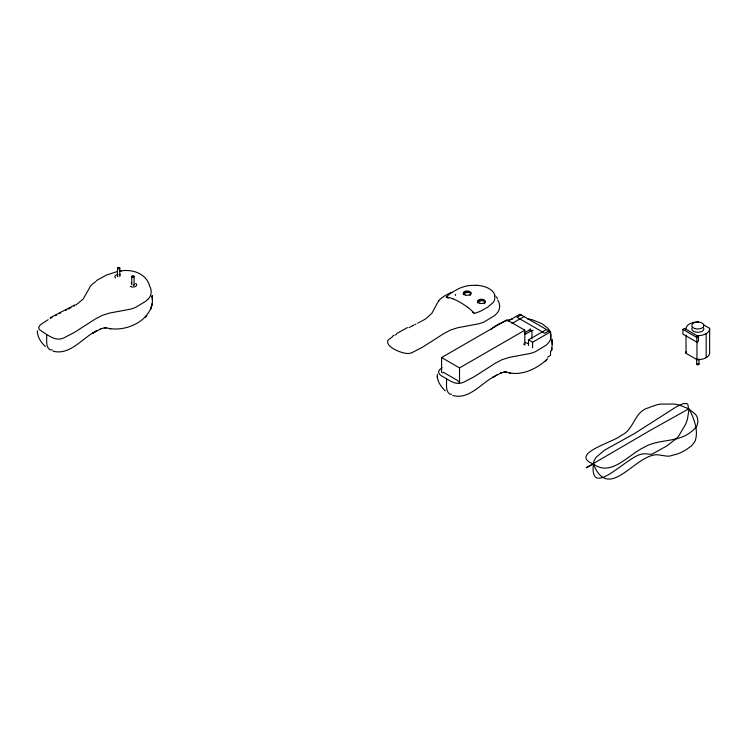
<?xml version="1.0" encoding="UTF-8"?>
<svg xmlns="http://www.w3.org/2000/svg" width="747" height="747" viewBox="0 0 747 747"><rect width="100%" height="100%" fill="white"/><g stroke="black" fill="none" stroke-linecap="round" stroke-linejoin="round"><path stroke-width="1.12" d="M48.079 319.725L40.842 324.497A21.159 12.223 0 0 0 39.927 325.318L38.564 327.765L39.46 329.66L46.622 334.516C47.098 339.483 45.268 346.225 49.741 349.736L52.346 349.96M442.112 367.711L440.599 368.869A18.133 10.467 0 0 0 439.339 370.073C436.201 374.452 443.905 376.796 446.482 378.804C446.958 383.762 445.128 390.513 449.601 394.024L451.599 394.313M152.369 300.229L152.173 295.775C155.75 319.529 125.113 333.937 105.215 327.466L106.307 327.756L104.216 327.597L106.027 327.662L100.873 328.745L101.452 328.503L92.861 333.106L96.989 330.632C82.861 337.186 70.395 355.843 52.981 351.165M551.874 338.802L552.229 344.516L551.473 350.745L551.753 349.185M37.387 330.65C37.145 336.888 41.094 342.453 45.408 346.608M437.35 374.2C436.603 380.69 440.833 386.591 445.259 390.886M151.902 304.897L150.838 309.015L152.108 303.74M551.473 350.745L551.968 348.027M547.598 358.756C536.841 369.214 520.099 377.076 505.075 371.754L506.158 372.043L504.076 371.885L504.953 371.847L500.733 373.024L501.312 372.79L492.721 377.394L496.839 374.919M147.775 299.444L149.101 297.932A23.241 13.418 0 0 0 150.492 295.513L151.146 292.703A33.718 19.469 0 0 0 151.193 291.274L150.726 288.538A27.742 16.014 0 0 0 149.279 285.578M144.89 317.391L146.785 315.589L145.982 316.354M544.75 361.679L546.645 359.877L545.833 360.642M392.605 336.197L394.192 335.095M95.933 281.488L93.039 283.627A32.569 18.806 0 0 0 90.415 286.297L83.169 299.024L76.213 304.832M392.399 336.86L389.187 339.194A18.133 10.467 0 0 0 387.926 340.389C384.658 347.318 405.238 355.17 410.187 353.238A18.572 10.719 0 0 0 412.409 352.453L422.989 346.935L443.634 333.694L450.516 330.053L457.93 327.681L478.584 323.834A32.887 18.983 0 0 0 484.047 321.985L494.262 315.804A41.3 23.848 0 0 0 496.223 314.048L497.549 312.535A23.241 13.418 0 0 0 498.94 310.117L499.594 307.306A33.718 19.469 0 0 0 499.64 305.878L499.173 303.142A27.742 16.014 0 0 0 497.726 300.182M425.967 318.614L431.887 313.273L437.331 303.151A42.439 24.502 0 0 1 438.881 300.864M493.188 377.114C480.807 383.771 468.668 400.047 452.831 395.452M96.4 280.564L106.56 275.017L117.447 271.506M425.323 319.025L422.541 320.668M396.741 333.47L407.432 327.588M395.415 334.983L396.526 334.339M463.252 294.206L466.24 292.488A11.831 6.826 0 0 1 471.217 292.899M477.529 302.451L480.517 300.733A11.831 6.826 0 0 1 484.887 301.022M441.589 372.52L441.589 357.552L506.868 319.856L524.824 330.221L524.824 345.198M507.96 321.117L519.931 314.207L550.53 331.873L550.53 338.606M521.154 314.907L517.073 317.27L544.815 333.283L548.896 330.93M512.04 323.47L524.011 316.56M441.589 357.552L459.536 367.916L524.824 330.221M524.329 332.919L530.295 329.464A11.831 6.826 0 0 0 530.323 328.755M524.964 334.432L531.929 330.407A11.831 6.826 0 0 1 533.171 330.398M528.493 345.488L528.493 339.885L546.449 329.52M528.493 339.885L532.574 342.238L550.53 331.873M547.532 357.159L550.53 355.432L550.53 350.941M682.926 329.399L684.56 328.456L698.436 336.467L698.436 341.174L696.802 342.117L682.926 334.114L682.926 329.399L696.802 337.411L698.436 336.467M74.093 306.065L74.821 305.654M50.217 317.708L75.223 304.767M50.404 318.399L52.038 317.494M421.009 321.499L421.784 321.079M55.381 315.692L56.651 315.019M419.394 322.349L420.216 321.92M70.106 308.175L70.946 307.736M59.639 313.469L60.479 313.03M408.926 327.644L409.767 327.214M410.598 326.784L411.42 326.374M417.685 323.218L418.553 322.779M68.35 309.062L69.238 308.614M412.633 325.757L411.821 326.168M65.559 310.463L66.511 309.986M413.026 325.561L414.006 325.066M414.958 324.59L415.892 324.123M503.739 321.714L505.28 321.098M505.934 320.855L506.149 320.78A34.334 19.824 0 0 1 507.232 320.407L509.846 319.632A23.316 13.465 0 0 1 512.582 319.053M121.341 270.937L119.968 271.068C131.509 268.855 145.404 272.944 149.437 285.083M109.137 328.521L110.743 328.857M509.547 372.921L510.603 373.145M452.971 298.819L450.992 298.118A37.303 21.532 60 0 0 446.267 297.101M446.482 378.804C451.011 381.362 456.174 384.752 461.599 382.922A18.572 10.719 0 0 0 463.822 382.128L474.392 376.619L495.046 363.378L501.928 359.737L509.342 357.365L529.987 353.518A32.887 18.983 0 0 0 535.459 351.66L545.674 345.488A41.3 23.848 0 0 0 547.635 343.732L548.961 342.219A23.241 13.418 0 0 0 550.352 339.801L551.006 336.99A33.718 19.469 0 0 0 551.053 335.562L550.586 332.826A27.742 16.014 0 0 0 547.943 328.335L541.958 323.675L532.555 319.856A27.723 16.004 0 0 0 527.363 318.848M46.622 334.516C51.151 337.074 56.324 340.464 61.74 338.634A18.572 10.719 0 0 0 63.962 337.849L74.541 332.331L95.186 319.09L102.068 315.449L109.482 313.077L130.137 309.23A32.887 18.983 0 0 0 135.599 307.372L145.814 301.2A41.3 23.848 0 0 0 147.775 299.444M703.646 324.87L709.622 328.316L709.622 352.351A11.831 6.826 0 0 1 696.97 359.652L686.026 353.331L686.026 335.151M448.293 298.286L446.276 297.129A41.655 24.053 0 0 1 451.543 292.609L458.443 288.772A46.874 27.06 0 0 1 460.563 287.838L465.334 286.26A19.711 11.382 0 0 1 469.079 285.587L472.963 285.335A25.893 14.949 0 0 1 476.343 285.401M472.421 312.218L474.438 313.385A41.477 23.941 0 0 0 481.012 310.929L487.875 307.073L493.253 302.376A19.711 11.382 0 0 0 494.411 300.219L494.822 298.427A25.912 14.959 0 0 0 494.747 296.017M467.734 307.344L469.723 308.931A37.303 21.532 60 0 1 474.438 313.367M496.466 296.755L497.455 298.697M437.34 377.524L437.228 376.469M37.49 333.237L37.378 332.182M552.126 341.286L552.033 340.062L552.229 344.516M152.173 295.775L152.341 297.932M706.186 333.638L706.186 357.664M698.977 358.849L698.977 364.144M696.97 336.505L696.97 335.618A11.831 6.826 0 0 0 709.622 328.316M696.97 341.538L696.97 359.652M696.802 337.411L696.802 342.117M696.671 358.849L696.671 364.144M532.574 342.238L532.574 347.85M531.929 330.407L531.929 338.634M530.295 329.464L530.295 330.641M480.517 300.079L480.517 300.733M459.536 367.916L459.536 382.884M134.077 276.399L134.077 284.878M131.771 276.399L131.771 284.878M119.8 268.154A1.158 0.663 0 0 1 118.063 268.724A1.158 0.663 0 0 1 118.063 267.575A1.158 0.663 0 0 1 119.8 268.154L119.8 276.633M117.484 268.154L117.484 276.633M698.38 363.565A1.158 0.663 0 0 1 698.688 364.583A1.158 0.663 0 0 1 696.886 364.536A1.158 0.663 0 0 1 697.362 363.537M703.385 327.419A6.06 3.502 0 0 1 698.128 332.303A6.06 3.502 0 0 1 692.049 327.746M686.026 329.296A11.831 6.826 0 0 1 698.669 321.994M686.026 353.331A11.831 6.826 0 0 1 686.129 351.8M134.021 284.672A1.158 0.663 0 0 1 133.274 285.513M135.571 283.346A3.754 2.166 0 0 1 135.571 286.409A3.754 2.166 0 0 1 130.267 286.409M131.099 282.982A3.754 2.166 0 0 1 131.78 282.814M117.54 276.427A1.158 0.663 0 0 1 117.989 276.082M115.552 277.856A3.754 2.166 0 0 1 117.503 274.569M119.025 274.476A3.754 2.166 0 0 1 120.463 274.737M523.526 343.9A12.699 7.33 60 0 1 523.712 344.376M442.7 372.986A12.699 7.33 60 0 1 443.288 372.249L457.836 380.643A12.699 7.33 60 0 1 458.434 382.072M528.652 343.62A11.831 6.826 0 0 1 524.861 342.294M490.695 329.772A40.282 23.26 0 0 1 503.88 321.836M463.513 294.72A3.754 2.166 0 0 1 467.809 291.937A3.754 2.166 0 0 1 469.966 295.448M455.521 295.476A11.831 6.826 0 0 1 455.268 294.337M477.8 302.965A3.754 2.166 0 0 1 482.095 300.182A3.754 2.166 0 0 1 484.252 303.693M452.981 298.875A65.101 37.583 60 0 1 467.734 307.39M476.362 285.261A20.244 11.691 0 0 1 494.99 296.008M438.769 300.611A40.282 23.26 0 0 1 451.888 292.376M593.37 464.027C589.42 500.854 628.572 454.437 642.691 454.017A24.492 14.146 -60 0 1 644.736 453.728L650.497 454.288A12.428 7.181 -60 0 0 652.15 454.064L666.52 446.136L676.287 438.704A22.102 12.764 -60 0 0 678.771 435.893L685.522 424.455A27.676 15.976 -60 0 0 687.511 418.768L688.799 410.654L687.903 404.529A7.666 4.426 -60 0 0 686.838 403.595L683.272 403.641L676.577 406.657L634.502 433.54L604.416 450.245L596.041 457.341L594.089 460.582L593.37 464.027C608.282 501.088 632.55 458.509 654.232 454.998A23.587 19.254 58 0 1 657.649 454.764L666.072 456.025A23.185 18.927 58 0 0 669.798 456.053L678.089 453.756A87.511 71.432 58 0 0 686.232 449.647L691.405 445.94L694.262 442.532A17.601 14.37 58 0 0 695.466 439.927C697.801 432.083 695.466 423.698 692.581 416.322A48.9 39.918 58 0 0 688.846 408.898L679.63 405.126A27.676 15.976 0 0 0 673.719 404.006L660.432 404.127A23.232 13.418 0 0 0 656.734 404.865L651.515 406.583A58.761 33.923 0 0 0 648.816 407.713C633.96 411.317 634.324 430.123 620.981 435.492C615.033 441.738 568.028 453.933 593.37 464.027C611.298 477.333 628.432 454.428 643.933 447.416C658.34 438.61 677.417 442.943 690.9 432.009A58.761 33.923 0 0 0 692.871 430.459L695.84 427.443A23.232 13.418 0 0 0 697.119 425.304L697.931 421.513L697.334 417.638A27.676 15.976 0 0 0 695.382 414.221L688.846 408.898A48.9 0.812 -29.3 0 0 684.121 411.438L651.561 429.628A87.511 1.457 -29.3 0 0 643.951 434.035L586.152 467.771L593.37 464.027M505.878 371.95L504.776 371.782L505.878 371.95M694.794 328.54A6.06 3.502 0 0 0 703.879 325.515A6.06 3.502 0 0 0 694.794 322.48A6.06 3.502 0 0 0 694.794 328.54M132.247 276.932A1.158 0.663 0 0 0 134.068 276.465A1.158 0.663 0 0 0 132.452 275.792A1.158 0.663 0 0 0 132.247 276.932M465.213 295A3.754 2.166 0 0 0 470.843 293.123A3.754 2.166 0 0 0 465.213 291.246A3.754 2.166 0 0 0 465.213 295M479.49 303.245A3.754 2.166 0 0 0 485.12 301.368A3.754 2.166 0 0 0 479.49 299.491A3.754 2.166 0 0 0 479.49 303.245"/></g></svg>
